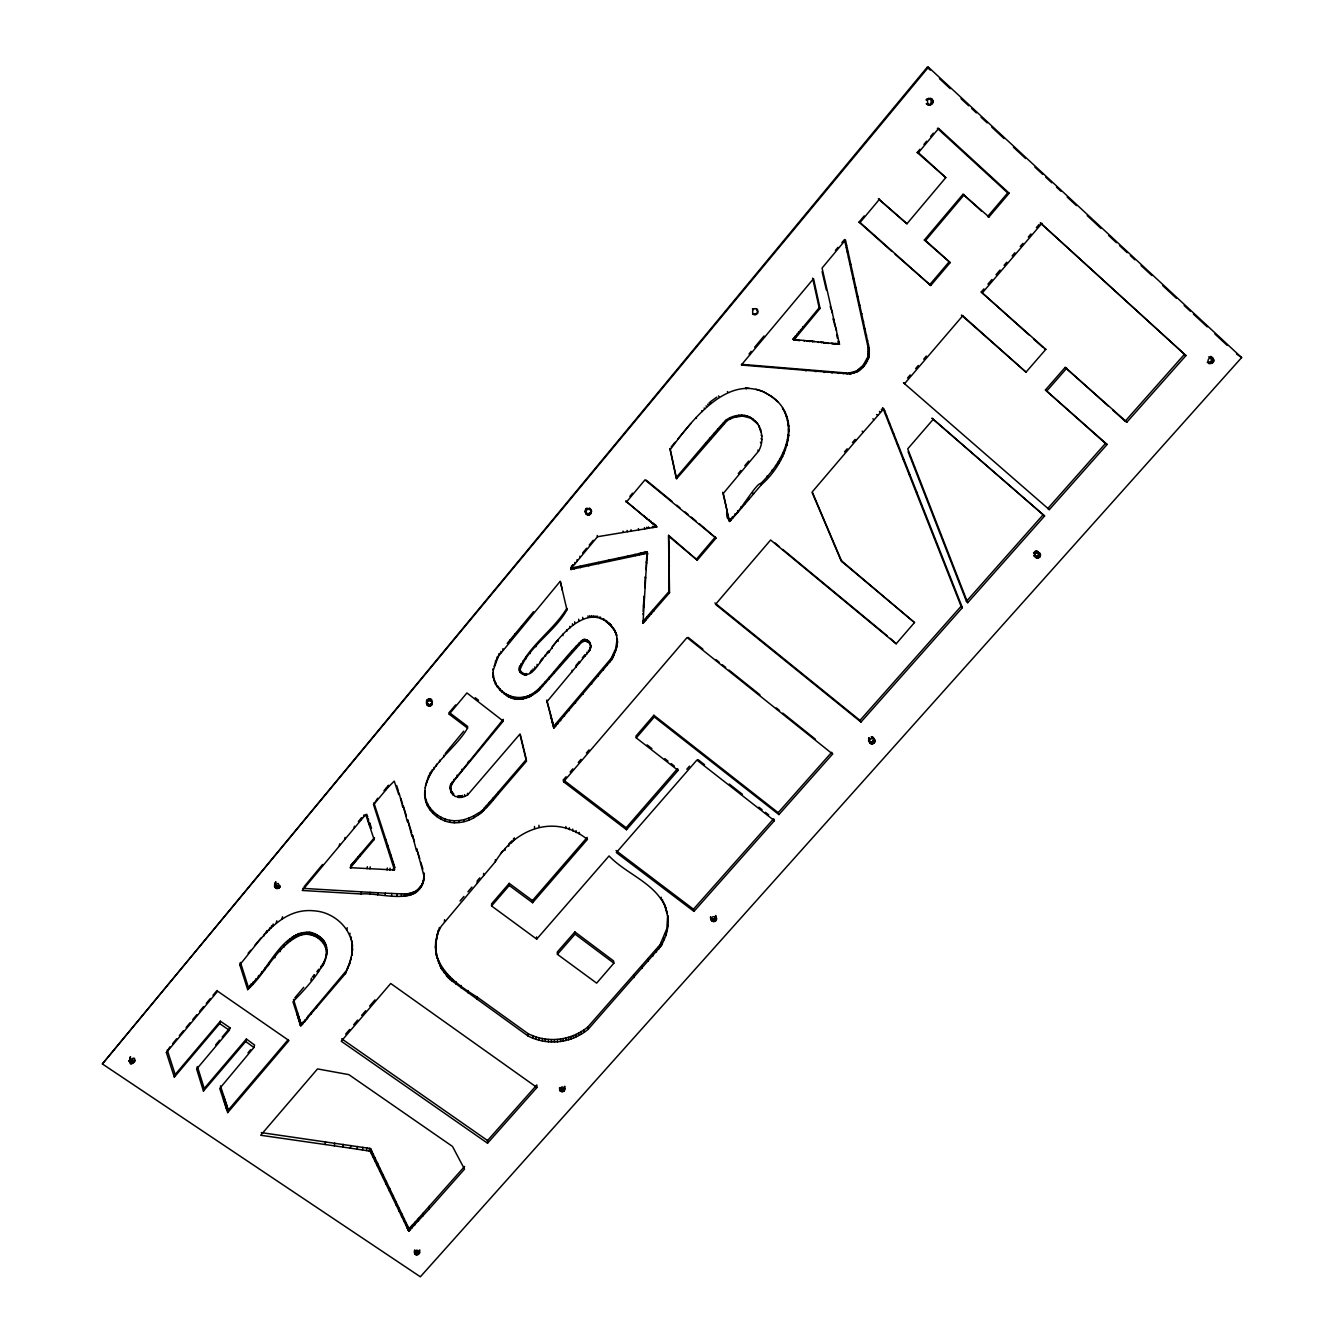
<?xml version="1.0" encoding="UTF-8"?>
<svg xmlns="http://www.w3.org/2000/svg" width="1344" height="1344" viewBox="0 0 1344 1344"><rect width="100%" height="100%" fill="white"/><g stroke="black" fill="none" stroke-linecap="round" stroke-linejoin="round"><path stroke-width="1.5" d="M424.855 797.328L424.889 790.776C422.251 809.306 441.336 825.166 459.11 822.511C476.683 820.932 488.023 806.585 498.271 793.985L498.271 792.103L526.327 759.478L520.279 734.345M498.355 656.628L499.414 653.436L493.248 670.236L493.265 668.674L493.248 677.51L495.55 684.214L500.119 690.396L508.586 696.931L515.256 699.166L521.556 699.233L529.704 696.78L538.625 690.614L581.33 642.516L585.01 640.853L589.294 642.902L590.789 645.943L589.73 650.345L546.958 701.686L553.913 727.944L611.638 659.77L616.174 649.706L617.518 642.23L616.358 634.2L614.04 629.026L616.678 635.678L616.358 634.2M497.549 687.372L494.122 679.325L492.979 672.37L492.962 673.949M497.532 658.123L497.532 656.578L494.105 666.372M666.926 911.232L667.363 913.382L664.037 902.983L668.086 917.616L668.052 926.302L666.086 935.206L661.483 945.504L588.134 1029.319C571.519 1043.246 547.327 1045.934 528.058 1036.006L449.887 979.406L440.95 968.05L436.38 955.416L435.758 942.329L438.043 932.551L441.235 926.268L495.365 861.689L495.365 859.656M352.162 940.884L351.708 955.483C356.496 932.753 336.202 912.223 314.362 910.862C279.334 906.982 258.938 942.295 239.786 964.723L247.699 989.638C266.398 972.686 277.2 944.614 301.207 934.937C314.093 931.224 329.179 943.034 326.189 956.81M495.55 684.214L495.55 682.601M495.533 662.34L495.533 660.778M493.282 799.764L493.282 797.866L498.271 792.103M494.122 680.938L494.122 679.325M493.248 677.51L493.265 675.914M664.474 905.1C653.419 882.302 625.666 873.566 609.067 855.943L536.693 939.12L491.568 905.974L491.585 903.84L509.208 883.361L532.476 900.581L532.577 902.714L509.242 885.461L509.208 883.361M487.536 1143.206L487.553 1140.535L536.844 1084.944L536.945 1087.481L487.536 1143.206L341.242 1041.23L390.718 983.489L536.945 1087.481M489.401 804.216L489.434 802.301L493.282 797.866M129.058 1060.769C142.514 1050.286 126.89 1076.023 130.536 1056.619M486.461 807.526L486.478 805.627L489.434 802.301M483.605 875.431L483.638 873.365M484.226 809.945L484.277 808.03L486.478 805.627M482.546 811.658L484.277 808.03M481.202 812.885L482.58 809.743M477.17 999.449L477.221 997.097C457.246 984.883 431.911 967.092 435.926 940.094M480.01 813.826L481.253 810.953M478.766 814.682L480.06 811.894M477.187 882.924L477.254 880.841L479.808 877.85M812.633 278.141L819.151 307.81L792.994 339.326L839.496 344.266L822.074 268.061L845.477 239.954L869.131 348.096L868.812 357.756L864.192 366.089L857.674 371.666L849.778 373.951L742.241 365.114L741.552 364.342L848.786 373.162L856.666 370.877L863.167 365.316L867.77 357.017L868.09 347.39L844.486 239.534L841.882 242.659M699.3 523.69L715.999 538.121L697.267 560.162L668.606 535.349L669.53 592.788L643.003 623.162L647.203 551.914L570.746 568.142L573.115 564.514L570.948 569.453L647.623 553.19M647.203 551.914L647.119 553.056M467.981 992.846L468.065 990.494M473.844 817.69L473.911 815.758L478.817 812.767M771.506 396.312C803.678 419.177 785.921 463.596 761.443 484.646C750.842 496.978 740.527 509.578 729.574 521.606C727.138 512.299 725.474 502.774 723.324 493.399L758.554 451.147C766.87 437.27 759.259 415.632 741.787 415.111C735.706 415.212 729.086 417.01 724.702 421.394C708.002 439.706 692.362 458.959 676.099 477.641L676.586 478.716L727.255 420.504L733.522 417.514L742.459 416.018L750.674 418.118L757.865 424.099L757.142 423.158M468.905 819.991L468.989 818.042L473.911 815.758M460.992 987.773L461.093 985.454M450.122 787.802L453.667 781.217L503.244 721.106L503.227 719.41L450.626 784.409L451.063 792.288L455.045 796.404L462.218 797.294L467.41 795.211L467.494 793.33M468.35 763.123L468.434 761.309M455.885 984.026L455.986 981.708M463.982 821.604L464.066 819.655L468.989 818.042M464.486 796.505L464.57 794.606M425.242 787.735C430.651 763.123 455.515 748.894 467.544 728.129L467.628 726.415L449.299 712.505L455.616 704.928M727.373 512.299L726.751 511.14C725.357 539.851 754.538 482.664 760.704 483.554C779.89 464.806 798.202 434.431 782.443 408.055L783.233 408.929M452.29 981.322L452.407 979.003M462.218 797.294L462.319 795.396M460.068 797.614L460.169 795.732M459.11 822.511L459.211 820.562L464.066 819.655M461.798 771.036L461.899 769.222M461.126 797.513L461.227 795.631M459.01 797.614L459.127 795.715M449.887 979.406L450.022 977.105M426.401 703.298C426.3 698.712 434.078 700.493 431.878 704.558C427.056 710.976 425.275 697.116 427.375 701.148M447.283 976.92L447.418 974.618M457.985 797.479L458.102 795.598M448.342 978.029L448.476 975.727M643.104 611.503L644.011 596.215L644.414 597.593M446.393 975.828L446.527 973.526M477.221 997.097L527.974 1033.586C547.21 1043.498 571.334 1040.794 587.916 1026.9L660.055 944.765L666.876 928.536L667.649 915.466L668.086 917.616M456.994 776.95L457.094 775.118M454.322 822.73L454.44 820.781L459.211 820.562M261.29 1132.606L370.49 1148.532L370.154 1151.22L408.761 1231.104L429.089 1209.096L429.257 1206.29L464.604 1166.441M444.293 973.09L444.427 970.788M442.478 970.519L442.63 968.218M453.449 795.379L453.583 793.498M440.95 968.05L441.101 965.765M444.427 921.883L444.562 919.699M453.667 781.217L453.785 779.369M452.81 794.842L452.945 792.96M451.063 792.288L451.198 790.406M451.584 784.207L451.718 782.342M439.656 965.647L439.807 963.379M451.399 793.01L451.517 791.129L452.39 792.389M423.041 1215.9L423.226 1213.078L429.257 1206.29M449.669 822.259L449.803 820.31C437.657 817.958 426.602 808.03 425.057 795.43M451.786 793.666L451.92 791.784M417.934 1254.624C421.411 1245.199 417.11 1260.538 414.305 1252.171C414.91 1248.408 421.613 1250.642 419.042 1253.885M450.24 789.113L450.257 785.921M450.492 786.274L450.626 784.409M418.354 1254.439L418.925 1251.298M438.564 963.245L438.732 960.977M450.576 790.608L450.358 787.248M450.794 791.482L450.694 788.726M419.479 1253.179L419.782 1249.886M415.682 1254.54L415.901 1251.634L414.674 1250.474M416.119 1254.691L415.901 1251.634M418.32 1221.175L418.522 1218.353L423.226 1213.078M436.968 958.188L437.119 955.92M416.573 1254.775L416.321 1251.802M417.497 1254.742L416.774 1251.886M437.69 960.775L437.842 958.507M519.557 671.244C526.966 647.674 555.307 631.529 566.966 609.806L566.782 608.395C554.064 629.815 528.494 645.994 519.288 669.144C519.372 670.807 519.91 672.302 521.388 673.31C533.77 679.812 540.271 657.77 548.755 652.428C562.128 631.193 593.494 598.55 614.359 630.487M647.086 558.667L646.682 557.39L646.212 569.587M435.91 952.409L436.078 950.158M437.237 935.542L439.404 927.444M414.674 1253.734L414.54 1250.088M414.96 1254.053L415.162 1251.146M436.38 955.416L436.548 953.165M438.043 932.551L438.211 930.35M415.296 1254.322L415.514 1251.432M414.758 1225.123L414.96 1222.284L418.522 1218.353M435.406 947.486L437.405 933.324M435.674 950.544L435.674 946.68M436.43 939.154L436.582 936.936M445.166 821.066L445.301 819.134M412.188 1227.895L412.406 1225.056L414.96 1222.284M410.441 1229.71L410.659 1226.854L412.406 1225.056M408.106 1230.298L408.341 1227.442L370.49 1148.532M440.849 819.185L441 817.253M467.544 728.129L449.165 714.185L449.299 712.505M408.761 1231.104L408.341 1227.442M409.349 1230.718L410.659 1226.854M591.326 511.493C590.587 507.108 583.514 509.729 585.866 513.526C590.856 519.658 591.982 507.041 591.377 511.997M407.165 1228.366L407.4 1225.51M585.262 511.409C585.833 515.122 591.898 513.979 591.058 510.334M443.755 756.924L443.906 755.143M405.72 1225.358L405.955 1222.519M564.749 1086.658L563.002 1088.993L559.726 1088.035L560.498 1091.21L563.976 1091.093L564.732 1088.371L562.178 1086.842L559.843 1088.153L560.162 1090.925M403.838 1221.41L404.074 1218.588M401.554 1216.622L401.789 1213.8M436.75 816.598L436.918 814.666M546.958 701.686L546.823 700.039L553.762 726.23L611.335 658.224L615.854 648.194L617.148 638.467L617.484 639.962M398.916 1211.095L399.168 1208.29M439.572 762.014L439.723 760.2M432.919 813.338L433.104 811.406M436.33 765.979L436.498 764.165M395.993 1204.963L396.245 1202.158M422.436 884.772L423.998 878.069C419.311 907.721 380.369 892.063 361.133 893.978L302.249 890.467L365.702 814.464L374.136 839.58L350.297 867.686L394.464 869.954L373.548 804.67L377.664 798.252M429.811 809.76L429.996 807.845M392.834 1198.294L393.103 1195.522M423.058 883.277L423.259 881.177M423.914 876.792L423.931 872.911L423.511 881.748M433.894 769.037L434.078 767.222M420.672 887.712L422.638 882.689M432.113 771.372L432.298 769.541M421.646 886.25L421.848 884.15M427.426 805.896L427.627 803.981M430.853 773.17L431.038 771.338M389.491 1191.238L389.76 1188.466M419.53 889.174L420.874 885.612M352.094 953.215L349.474 964.102L345.374 973.678L300.804 1025.842L292.958 1001.801C305.592 988.21 350.465 945.386 310.783 932.417C280.829 930.653 268.867 971.04 248.354 987.286L240.475 962.438L239.786 964.723M429.24 775.908L430.13 772.783L429.946 774.614M418.303 890.518L419.731 887.057M753.564 314.412C749.448 312.581 758.268 315.89 757.378 311.086C754.824 306.365 759.242 310.397 757.68 313.253C751.598 319.704 750.422 304.55 757.445 309.742M386.131 1184.182L386.417 1181.426M425.779 801.746L425.981 799.848M417.043 891.71L418.505 888.418M428.635 777.235L428.82 775.404L425.443 785.87M426.569 782.594L426.754 780.746M415.716 892.735L417.245 889.594M710.522 917.364C710.237 920.556 714.47 923.479 716.369 919.8C717.965 914.592 707.818 916.339 712.001 920.993M711.11 918.54L714.588 919.01L715.814 915.902M382.939 1177.478L383.242 1174.74M414.338 893.609L415.934 890.618M412.877 894.348L413.112 892.231L414.574 891.492M431.256 705.314L432.247 702.458M379.982 1171.296L380.285 1168.558M431.592 704.962L431.777 703.298M431.777 701.803L431.29 699.418L431.105 701.081M431.878 704.558L432.062 702.895M411.314 894.936L411.55 892.819L413.112 892.231M432.079 704.122L432.398 701.518M423.73 874.978L416.657 848.686L419.731 858.665M430.685 700.812L430.87 699.149M430.399 705.818L431.441 703.651M409.634 895.423L409.87 893.29L411.55 892.819M430.853 705.6L431.038 703.937M431.474 701.417L431.659 699.754M407.82 895.776L408.055 893.659L409.87 893.29M429.727 700.493L429.912 698.846M377.311 1165.718L377.614 1162.997M429.408 706.003L430.584 704.138M430.214 700.61L430.399 698.964M429.912 705.953L430.097 704.273M428.719 700.526L428.904 698.863M428.4 705.852L426.754 700.678M429.223 700.459L429.408 698.813M428.904 705.97L428.602 704.189M424.687 792.658L425.258 787.5M427.14 705.062L427.342 703.399M416.438 850.702L412.272 834.59L414.456 841.646M427.778 700.862L427.963 699.216M374.959 1160.863L375.278 1158.158M427.51 705.398L427.711 703.718M428.232 700.661L428.417 698.998M405.854 896.028L406.106 893.894L408.055 893.659M427.946 705.667L428.131 703.987M373.027 1156.865L373.346 1154.177M426.619 704.239L426.938 700.241M404.326 896.045L404.578 893.928L406.106 893.894M426.838 704.676L427.039 702.996M427.022 701.501L427.224 699.838M371.532 1153.858L371.868 1151.153M370.558 1151.926L370.894 1149.238M401.335 895.978L401.604 893.844L404.578 893.928M370.154 1151.22L369.197 1151.018L369.516 1148.33M927.024 104.429L929.594 104.664L931.241 103.253L931.09 99.557L928.25 98.448L931.09 98.599L932.635 100.027L932.753 102.766L930.334 104.849L926.604 104.11L928.754 104.698M412.037 836.573L407.585 819.672L411.684 832.726M369.197 1151.018L366.576 1150.598L366.912 1147.91M397.034 895.81L397.303 893.693L401.604 893.844M868.93 741.182C871.248 744.038 875.935 739.721 872.978 737.318M874.86 741.535C875.683 737.722 869.282 737.486 869.316 741.199C869.047 745.735 877.498 743.417 873.852 739.805M366.576 1150.598L362.477 1149.977L362.813 1147.289M391.574 895.574L391.843 893.458L397.303 893.693M393.792 866.813L394.061 864.746L373.884 802.771M394.044 870.156L394.061 864.746M407.333 821.621L403.015 805.291L406.442 816.077M362.477 1149.977L357.05 1149.154L357.403 1146.466M394.464 869.954L394.598 866.443M392.969 864.259L393.254 862.21M393.187 870.257L393.473 868.207M357.05 1149.154L350.431 1148.179L350.818 1145.491M389.81 870.223L390.096 868.157M391.91 860.983L392.196 858.934M793.834 340.015L820.058 308.431L813.54 278.678L741.367 364.963L742.241 365.114M402.763 807.206L399.034 792.826M385.09 895.255L385.392 893.138L391.843 893.458M390.634 857.018L390.919 854.986M387.055 870.072L387.341 868.006M389.172 852.499L389.458 850.483M387.542 847.493L387.828 845.494M1034.225 556.114L1038.24 555.71L1038.122 551.729M1040.407 555.626C1041.398 551.628 1034.762 551.359 1034.796 555.223C1034.158 560.095 1043.482 557.273 1038.929 554.366M429.089 1209.096L464.52 1169.146L452.508 1146.449L348.835 1074.629L317.52 1068.917L260.686 1135.26L342.804 1147.054L343.207 1144.366M377.765 894.886L378.084 892.769L385.392 893.138M385.778 842.117L386.081 840.118M334.303 1145.81L334.723 1143.139M373.548 804.67L388.248 787.13L388.55 785.266L383.964 790.709M369.718 894.449L370.07 892.332L378.084 892.769M386.182 789.566L386.484 787.702M369.902 868.913L370.238 866.846M325.097 1144.483L325.55 1141.812M374.136 839.58L374.472 837.598L350.868 865.385L351.204 867.77M1211.666 360.326C1206.929 352.195 1216.303 358.814 1212.91 362.477C1205.232 366.022 1209.449 360.377 1213.666 361.082M367.046 868.711L367.399 866.662M349.474 964.102L351.204 957.482L350.818 959.75M352.178 951.266L352.565 949.015M347.71 968.486L349.877 961.817M352.195 947.15L352.582 944.899M361.133 893.978L361.502 891.845L370.07 892.332M350.918 939.204L351.305 936.986M345.374 973.678L348.096 966.202M368.693 822.646L368.39 818.731L368.038 820.697M349.608 935.407L350.011 933.19M369.382 824.779L369.734 822.814L371.515 828.358M360.007 856.128L360.377 854.095M346.819 929.914L347.206 927.713M366.442 816.161L366.794 814.229M366.895 817.404L367.248 815.472L367.786 816.984M357.991 858.497L358.361 856.464M363.569 816.883L363.938 814.934M356.126 860.681L356.513 858.631M354.48 862.646L354.866 860.597M351.876 865.721L352.279 863.671M361.15 819.722L361.519 817.774L358.344 821.554M353.052 864.343L353.438 862.277M350.414 867.703L350.868 865.385M350.734 867.737L351.406 864.713M354.077 828.139L354.463 826.174M324.862 961.682L325.315 959.398M326.39 951.972L326.844 949.721M326.424 954.374L326.878 952.106M316.378 1008.168L316.848 1005.782L345.761 971.376M322.442 966.202L324.223 961.783L323.77 964.068M323.215 965.026L323.669 962.741M326.071 949.637L326.542 947.386M311.22 1014.283L311.707 1011.881L316.848 1005.782M321.418 967.63L322.896 963.9M325.483 947.386L325.937 945.134M318.41 971.477L318.881 969.175L316.831 971.712M324.61 945.252L325.063 943.001M322.442 941.959L322.913 939.725M307.356 1018.836L307.843 1016.434L311.707 1011.881M323.45 943.253L323.904 941.018M344.652 839.412L345.072 837.413M304.55 1022.078L307.843 1016.434M313.858 977.021L314.345 974.702L312.379 977.054M321.25 940.699L321.72 938.465M302.652 1024.178L305.054 1019.659M300.317 1025.472L300.838 1023.053L293.496 999.415M300.804 1025.842L300.838 1023.053M339.293 845.846L339.73 843.83M301.476 1025.371L303.173 1021.759M310.901 980.566L311.405 978.23M319.889 939.473L320.359 937.255M299.628 1023.322L300.149 1020.886M299.947 1024.346L300.468 1021.91M318.41 938.347L318.881 936.113M300.182 1025.069L300.703 1022.65M298.754 1020.533L299.275 1018.114M316.814 937.306L317.302 935.088M299.225 1022.028L299.746 1019.609M325.668 959.263L326.642 954.542M297.662 1017.005L298.183 1014.602M315.185 936.398L315.655 934.164M298.234 1018.836L298.754 1016.434M313.522 935.626L314.009 933.408M297.058 1015.056L297.578 1012.654M311.875 935.038L312.362 932.82M310.279 934.634L310.783 932.417M308.969 934.45L309.473 932.232M307.524 934.366L308.028 932.148M274.546 885.108L276.444 888.418L280.022 886.754L278.107 883.428L274.546 885.108L275.587 882.185M275.134 882.991C273.571 888.266 282.274 884.386 279.569 887.561M305.995 934.382L306.499 932.165M304.399 934.483L304.903 932.266M302.786 934.668L303.307 932.45M301.207 934.937L301.728 932.719M299.678 935.273L300.199 933.055M298.25 935.693L298.771 933.458M296.957 936.163L297.494 933.946M295.126 936.986L295.663 934.752M293.479 937.894L294.017 935.676M291.749 939.137L292.303 936.902M289.766 940.918L290.321 938.666M287.297 943.454L287.868 941.203M284.138 946.966L284.71 944.714M280.056 951.686L280.627 949.435M196.644 1069.085L229.303 1030.26L230.009 1027.807L220.366 1021.188L219.643 1023.607L174.334 1077.115L166.387 1052.57L217.661 991.217L288.96 1040.542L227.707 1112.614L219.727 1088.438L253.898 1047.497L254.537 1045.01L246.372 1039.013L204.221 1088.489L203.448 1091.059L196.644 1069.085L197.417 1066.565L204.221 1088.489M274.865 957.835L275.453 955.55M586.488 509.83L586.253 508.67L585.497 511.577M281.971 918.96L282.542 916.759M268.33 965.597L268.934 963.295M203.448 1091.059L245.717 1041.482L246.372 1039.013M264.667 969.948L265.289 967.646M227.707 1112.614L228.396 1109.993L288.154 1039.668M226.027 1107.658L226.733 1105.054L220.45 1085.868M226.397 1108.75L226.733 1105.054M276.209 922.975L276.797 920.791M226.682 1109.606L227.086 1106.146M225.12 1104.919L225.826 1102.315M225.607 1106.364L226.313 1103.76M261.223 974.03L261.845 971.729M271.018 927.864L271.622 925.646M224.045 1101.643L224.75 1099.039M258.031 977.794L258.653 975.475M224.599 1103.323L225.305 1100.719M272.563 926.234L273.168 924.017M255.158 981.17L255.797 978.835M269.119 929.964L269.724 927.763M223.474 1099.896L224.179 1097.309M278.846 888.166L279.434 886.049M252.672 984.06L253.31 981.725M266.767 932.669L267.389 930.451L265.457 932.702M279.233 887.897L279.821 885.78M277.435 888.552L278.023 886.435M277.922 888.502L278.51 886.385M278.41 888.367L278.981 886.25M275.99 888.25L276.578 886.133M247.699 989.638L248.741 986.933M276.444 888.418L277.049 886.301M263.861 936.062L264.482 933.828M276.931 888.535L277.536 886.418M275.201 887.678L275.486 885.192M275.57 887.998L276.158 885.881M274.495 886.452L275.923 881.849M274.646 886.906L275.251 884.789M174.334 1077.115L175.174 1074.562L220.366 1021.188M166.387 1052.57L169.932 1046.858M589.73 650.345L590.402 646.817L590.654 648.346M134.148 1062.214C138.096 1058.434 128.016 1062.55 130.284 1056.989M132.082 1063.171L133.022 1060.651M132.552 1063.121L133.98 1060.466M133.442 1062.802L134.786 1060.013M130.637 1062.886L131.594 1060.366M131.578 1063.154L132.065 1060.534M129.142 1061.206L130.099 1058.686M129.293 1061.626L130.267 1059.089M129.847 1062.348L130.502 1059.475M130.217 1062.65L131.174 1060.13M102.379 1063.944L927.175 67.284L928.452 67.2L1241.621 357.571L420.353 1276.8L102.379 1063.944L928.452 67.2M930.586 98.465L927.326 100.027L927.847 104.143M249.732 985.841L249.077 988.193M499.414 654.982L560.23 581.297L566.966 609.806M320.544 967.075L321.871 965.328M573.317 565.824L597.509 536.726L656.83 526.915L625.884 501.161L656.83 526.915M582.322 657.854L584.858 654.746L585.094 656.292M507.175 643.423L533.568 611.671M445.217 753.547L463.68 731.203M304.08 886.754L322.56 864.494M751.246 351.322L749.078 353.909L749.801 354.648M835.397 250.438L838.001 247.33M172.637 1043.633L176.669 1038.794M179.357 1035.586L183.406 1030.747M186.094 1027.522L190.126 1022.683M192.814 1019.474L196.862 1014.636M199.55 1011.41L203.582 1006.572M206.287 1003.363L210.319 998.525M213.007 995.299L217.056 990.461M629.882 496.373L632.554 493.181M891.912 251.446L859.018 222.13L864.209 215.93M906.948 223.776L878.455 198.878L906.948 223.776L945.79 177.61L917.196 152.494L919.901 149.268M923.933 144.446L926.621 141.221M930.67 136.382L933.358 133.174M754.639 347.239L763.963 336.084L764.719 336.773M449.165 714.185L466.922 692.95L503.244 721.106M626.237 502.303L644.969 479.875L715.999 538.121M859.018 222.13L860.059 222.499L879.547 199.181M917.196 152.494L918.422 152.678L938.666 128.436L1009.176 193.2L988.966 216.972L987.571 216.619L1007.714 192.914L1009.176 193.2M247.985 1052.873L250.606 1049.731M738.31 473.558L740.914 470.434M744.811 465.746L748.709 461.076M582.59 553.006L586.589 548.234M589.243 545.042L593.242 540.271M248.136 953.282L250.706 950.242M254.537 945.672L260.921 938.045M671.16 446.981L675.108 442.277M677.746 439.135L690.9 423.461M676.586 478.716L670.32 449.551C692.95 418.589 735.437 362.83 777.638 401.705L776.866 400.831M215.662 1044.859L219.576 1040.206M222.18 1037.114L230.009 1027.807M553.14 645.557L557.945 639.862L558.113 641.357M895.037 254.234L930.737 285.482L950.191 262.601L924.336 240.055L963.026 194.258L988.966 216.972M924.336 240.055L925.562 240.492L964.37 194.544M294.773 997.903L303.727 987.319M643.003 623.162L642.617 621.718L669.06 591.427L668.606 535.349M696.73 558.869L715.411 536.894M929.51 284.945L948.898 262.114M546.487 653.419L548.621 650.899L548.755 652.428M460.018 901.051L463.949 896.431M844.502 451.903L847.157 448.795M852.449 442.579L855.103 439.454L856.094 440.429L812.246 491.904L841.814 561.574L914.491 622.558L896.162 643.793L770.633 540.002L715.512 604.363L860.966 722.064L962.354 607.673L884.654 410.626L882.437 408.206L883.932 408.845M467.914 891.778L471.912 887.09M856.094 440.429L883.512 409.08M345.66 1034.107L349.658 1029.437M353.657 1024.75L357.655 1020.079M361.654 1015.409L365.669 1010.738M369.667 1006.068L374.993 999.852M626.506 829.718L626.17 827.77L677.594 768.6L678.082 770.414L626.506 829.718L563.556 781.738L563.371 779.89L566.076 776.731M570.142 771.994L572.846 768.835M578.256 762.518L580.978 759.343M586.387 753.026L589.092 749.868M907.519 378.067L910.224 374.926M915.6 368.626L918.305 365.484M923.698 359.184L926.386 356.042M1028.916 334.841L981.221 292.018L983.909 288.876M987.941 284.172L991.973 279.468M996.005 274.747L1000.054 270.043M1004.086 265.322L1006.774 262.181M1012.15 255.914L1014.838 252.773M1020.214 246.49L1022.918 243.348M1028.294 237.065L1030.982 233.923M1036.358 227.64L1039.046 224.498M563.556 781.738L687.053 637.56L832.608 754.034L778.915 814.582L654.31 716.957L653.89 715.277L635.914 736.176L636.283 737.906L678.082 770.414M981.221 292.018L1045.834 349.356L1026.01 372.154L962.724 315.773L904.63 383.611L903.487 382.788L1049.311 509.645L1107.137 444.427L1045.43 389.978L1065.17 367.382L1126.894 422.15L1185.946 355.572L1040.39 222.936L1185.946 355.572M982.598 292.589L1041.953 223.306M388.248 787.13L394.229 781.116L398.765 794.707M467.41 795.211L519.876 734.126L526.411 761.258L498.271 793.985M500.489 853.692L502.74 851.088M495.365 861.689C515.357 828.559 554.971 813.271 587.378 839.412L532.577 902.714M491.568 905.974L509.242 885.461M636.283 737.906L654.31 716.957M497.549 685.742C506.436 700.224 527.436 701.299 538.524 688.985C553.862 673.21 566.63 654.948 582.641 639.845C586.219 638.131 590.957 641.659 590.587 645.607M933.307 419.227L907.721 448.846L967.697 602.717L1044.607 515.978L932.098 418.303L1044.607 515.978M613.872 963.178L596.652 983.136L557.407 954.324L557.256 952.09L574.879 931.93L613.57 960.926L613.872 963.178L575.064 934.13L574.879 931.93M541.447 659.282L539.683 663.012M532.476 900.581L587.143 837.43L587.378 839.412M510.619 841.982L508.704 844.183L508.738 846.182M686.818 769.255L689.539 766.114M1046.959 390.818L1066.766 368.155M557.407 954.324L575.064 934.13M778.915 814.582L778.176 812.683L831.718 752.27L832.608 754.034M860.966 722.064L859.992 720.384L961.094 606.278L882.857 407.971M1107.137 444.427L1105.457 443.47L1047.799 508.502L1049.311 509.645M1112.849 410.189L1125.163 421.243L1184.014 354.833M693.958 911.366L693.454 909.216L773.657 818.765L774.379 820.68L693.958 911.366L616.342 852.583L696.881 760.082L774.379 820.68M967.697 602.717L966.437 601.339L1043.112 514.819M753.631 309.086L752.472 308.784L752.825 309.775M926.789 99.154L928.99 98.599M301.98 1022.952L301.006 1023.389M716.856 397.118L710.052 401.957L710.657 402.83M409.567 1227.862L408.727 1228.198M394.313 868.09L394.834 867.199M1212.91 358.277C1209.718 355.421 1205.618 361.771 1209.634 363.401M418.135 1251.718L417.228 1251.902M835.8 344.131L834.859 343.409L839.496 344.266M929.83 98.582L931.56 98.851M930.72 99.154L931.997 99.17M926.402 99.557L928.049 99.17M931.09 99.557L932.35 99.574M926.083 100.01L927.326 100.027M931.375 100.01L932.837 100.548M931.694 101.069L932.954 101.086M931.711 101.623L932.988 101.657M931.644 102.194L932.921 102.211M931.493 102.732L932.753 102.766M931.241 103.253L932.518 103.27M930.922 103.706L932.182 103.74M926.234 103.706L927.494 103.74M930.518 104.11L931.795 104.143M929.594 104.664L931.342 104.462M927.998 104.815L930.334 104.849M302.77 888.35L361.502 891.845M938.666 128.436L937.39 128.335L1007.714 192.914M749.028 388.315L745.517 388.013L746.222 388.853M814.766 341.494L806.232 340.687L807.106 341.393M828.845 343.459L820.495 342.031L821.402 342.737M792.994 339.326L799.814 340.687M449.803 820.31L454.44 820.781M342.804 1147.054L350.431 1148.179M597.845 616.392L596.753 616.123L597.022 617.568M755.95 389.239L762.569 391.154M1241.621 357.571L1236.463 353.976M1208.609 356.916L1210.591 357.655M1211.246 357.907L1213.481 359.066M1211.666 358.798L1213.666 359.537M1211.75 359.302L1213.75 360.562M1211.498 360.83L1213.498 361.586M1211.246 361.301L1213.246 362.057M1210.927 361.738L1212.91 362.477M1210.541 362.107L1212.523 362.846M1210.104 362.393L1212.086 363.149M1209.634 362.628L1211.616 363.367M1207.214 362.426L1211.112 363.518M845.611 244.81L846.602 245.246M846.266 247.75L847.258 248.203M847.224 252L848.215 252.454M1044.288 348.65L1045.834 349.356M848.417 257.393L849.425 257.863M962.724 315.773L961.414 315.151L1026.01 372.154M849.862 263.777L850.87 264.264M851.474 270.984L852.499 271.505M853.255 278.88L854.28 279.418M1125.163 421.243L1126.894 422.15M764.098 391.961L770.935 396.043M855.154 287.28L856.178 287.851M857.136 296.066L858.161 296.638M859.102 304.819L860.126 305.424M860.95 313.219L861.991 313.841M862.663 321.082L863.705 321.737M864.226 328.272L865.25 328.944M604.33 619.416L603.305 618.744L603.59 620.189M832.524 313.068L830.155 306.314M865.57 334.656L866.611 335.345M819.151 307.81L820.058 308.431M866.678 340.066L867.72 340.754M834.002 319.469L833.045 318.83L836.556 330.658M867.535 344.35L868.577 345.055M219.643 1023.607L229.303 1030.26M868.09 347.39L869.131 348.096M834.389 324.71L835.346 325.366M868.325 349.003L869.366 349.726M868.409 351.221L869.45 351.96M341.662 1038.778L487.553 1140.535M868.358 353.287L869.4 354.026M868.14 355.202L869.182 355.942M837.581 335.244L836.623 334.555L837.446 338.302M867.77 357.017L868.812 357.756M867.216 358.73L868.258 359.486M866.494 360.394L867.535 361.15M839.026 341.83L838.068 341.124L838.522 343.56M865.586 362.04L866.628 362.796M612.511 627.749L611.134 625.027L605.472 620.206L605.758 621.65M245.717 1041.482L253.898 1047.497M838.421 342.905L839.395 343.61M838.37 343.594L839.328 344.299M838.001 343.594L838.958 344.316M837.446 343.577L838.404 344.299M864.478 363.67L865.519 364.426M836.724 343.543L837.682 344.266M835.85 343.493L836.808 344.198M833.75 343.325L834.691 344.03M863.167 365.316L864.192 366.089M832.558 343.207L833.498 343.93M831.298 343.09L832.238 343.795M861.89 366.761L862.915 367.534M616.022 850.567L693.454 909.216M860.63 368.021L861.638 368.794M825.686 342.535L826.61 343.241M563.371 779.89L626.17 827.77M859.337 369.113L860.362 369.886M802.956 326.743L803.813 327.398M823.183 342.3L824.107 343.006M858.026 370.07L859.051 370.843M856.666 370.877L857.674 371.666M475.238 697.704L478.531 700.258M817.656 341.762L818.563 342.468M647.136 744.895L651.941 748.642M664.776 758.621L667.985 761.124M671.194 763.61L674.386 766.114M855.204 371.582L856.212 372.355M697.99 759.595L704.575 764.736M729.238 784.022L742.409 794.321M758.856 807.19L762.132 809.76M765.425 812.33L768.718 814.901M800.503 329.616L801.377 330.305M653.89 715.277L778.176 812.683M853.658 372.17L854.65 372.943M851.978 372.658L852.97 373.447M811.843 341.225L812.734 341.93M850.147 373.078L851.138 373.867M798.403 332.136L799.26 332.825M808.987 340.956L809.861 341.662M848.786 373.162L849.778 373.951M688.178 637.392L702.862 649.135M715.915 659.585L719.174 662.189M722.434 664.81L725.693 667.414M728.952 670.018L759.948 694.831M776.261 707.885L779.52 710.506M782.779 713.11L815.405 739.217M846.216 373.111L847.207 373.901M796.639 334.286L797.496 334.975M714.907 602.969L859.992 720.384M803.611 340.452L804.468 341.141M842.436 372.943L843.41 373.733M795.228 336.05L796.068 336.739M646.178 480.127L671.933 501.245M676.771 505.21L679.98 507.847M684.818 511.795L688.044 514.45M691.253 517.087L696.091 521.052M883.579 409.735L884.654 410.626M837.43 372.641L838.387 373.43M794.153 337.445L794.993 338.134M797.042 339.797L797.882 340.486M881.311 409.298L882.386 410.189M774.698 542.758L779.52 546.739M782.729 549.394L887.057 635.678M890.266 638.333L896.162 643.793M795.43 339.629L796.27 340.318M885.511 414.607L886.603 415.514M794.186 339.478L795.026 340.183M793.027 339.074L794.203 340.082M879.396 411.365L880.454 412.272M669.077 536.575L697.267 560.162M831.197 372.204L832.138 372.994M812.196 492.727L840.874 560.28L914.491 622.558M888.552 422.268L889.644 423.192M876.607 414.506L877.666 415.397M1037.299 551.258L1040.189 553.728M1036.829 551.141L1038.29 552.384M1038.895 552.922L1040.374 554.182M1036.342 551.107L1037.803 552.35M1038.996 553.392L1040.458 554.652M1035.838 551.158L1037.299 552.401M1039.013 553.879L1040.474 555.139M1035.35 551.292L1036.812 552.535M1034.897 551.51L1036.358 552.754M1038.778 554.854L1040.256 556.114M1038.542 555.29L1040.021 556.567M823.738 371.65L824.645 372.439M1038.24 555.71L1039.702 556.97M1033.788 552.552L1035.25 553.812M1037.87 556.063L1039.332 557.323M1033.553 553.006L1035.014 554.249M1037.45 556.349L1038.912 557.609M1036.98 556.567L1038.458 557.827M892.567 432.398L893.659 433.339M1036.493 556.702L1037.971 557.962M1036.006 556.752L1037.467 558.012M1035.518 556.718L1036.98 557.978M1033.637 555.374L1036.51 557.861M872.861 418.774L873.902 419.698M815.035 370.961L815.926 371.75M897.422 444.679L898.531 445.654M860.059 222.499L930.737 285.482M1045.43 389.978L1105.457 443.47M925.562 240.492L950.191 262.601M1033.519 338.974L1042.759 347.256M1065.17 367.382L1108.246 406.039M805.09 370.138L805.946 370.927M902.983 458.808L904.109 459.816M918.422 152.678L945.79 177.61M963.026 194.258L981.422 211.025M927.175 67.284L930.266 70.123M939.49 78.691L950.258 88.67M961.027 98.65L968.722 105.79M971.813 108.646L976.416 112.913M981.036 117.197L987.202 122.909M991.805 127.176L1004.119 138.6M1013.359 147.151L1025.657 158.558M1034.897 167.126L1042.591 174.25M1045.666 177.106L1051.814 182.818M1056.434 187.085L1061.054 191.369M1067.203 197.081L1076.443 205.632M1087.212 215.611L1101.055 228.463M1108.75 235.586L1116.444 242.726M1119.518 245.566L1127.213 252.706M1130.304 255.562L1134.907 259.829M1141.073 265.541L1151.842 275.52M1162.61 285.516L1176.454 298.351M1184.148 305.474L1190.314 311.186M1193.388 314.042L1207.231 326.878M1214.926 334.001L1227.24 345.425M909.166 474.449L910.308 475.507M862.193 431.172L863.201 432.113M915.802 491.316L916.961 492.408M590.705 509.376L590.05 508.62L590.302 509.779M562.33 590.167L560.465 581.683M519.758 671.546L519.708 669.967L520.934 671.378M656.158 525.487L655.687 527.134M961.094 606.278L962.354 607.673M784.577 412.003L785.383 412.91M786.24 416.203L787.046 417.11M787.433 420.588L788.239 421.512M788.155 425.158L788.962 426.082M788.39 429.845L789.214 430.786M788.155 434.65L788.978 435.607M787.45 439.505L788.256 440.479M786.274 444.41L787.08 445.402M784.61 449.316L785.4 450.307M783.266 452.659L784.073 453.667M755.026 420.79L755.748 421.714M759.545 426.754L758.822 425.813L760.838 431.844M781.922 455.633L782.729 456.641M752.489 418.723L753.194 419.63M760.049 428.719L760.788 429.66M749.969 417.211L750.674 418.118M780.343 458.556L781.133 459.564M747.331 416.119L748.037 417.026M761.158 435.137L761.897 436.111M727.44 391.574L728.095 392.414M744.61 415.414L745.298 416.321M761.023 438.598L761.762 439.572M778.294 461.731L779.083 462.773M741.787 415.111L742.459 416.018M760.418 442.193L761.158 443.167M738.881 415.195L739.553 416.102M775.538 465.511L776.311 466.553M735.89 415.699L736.562 416.606M840.874 560.28L841.814 561.574M718.553 395.909L719.174 396.766M757.814 450.139L758.554 451.147M771.842 470.198L772.598 471.257M732.85 416.59L733.522 417.514M729.758 417.883L730.414 418.807M766.97 476.112L767.726 477.187M726.617 419.58L727.255 420.504M725.928 420.168L726.566 421.092M724.702 421.394L725.34 422.335M708.994 402.914L709.598 403.788M722.921 423.31L723.559 424.234M707.683 404.208L708.271 405.082M760.704 483.554L761.443 484.646M720.586 425.897L721.207 426.838M706.087 405.888L706.675 406.778M704.155 408.022L704.726 408.912M717.696 429.173L718.301 430.114M701.837 410.642L702.408 411.55M752.825 492.862L753.53 493.97M714.218 433.138L714.84 434.095M748.574 497.834L749.28 498.977M710.186 437.808L710.774 438.766M695.906 417.53L696.461 418.438M744.576 502.538L745.248 503.664M705.55 443.167L706.138 444.158M740.88 506.839L741.552 507.998M873.314 737.638L874.776 740.158M872.592 737.05L874.91 741.065M872.155 736.865L873.163 738.578M871.702 736.747L872.693 738.478M873.718 740.258L874.709 741.989M871.214 736.73L872.206 738.444M873.482 740.695L874.49 742.426M873.197 741.082L874.205 742.812M872.844 741.418L873.835 743.148M872.441 741.703L873.432 743.434M871.987 741.905L872.978 743.635M869.047 737.722L870.038 739.452M871.517 742.039L872.508 743.77M868.745 738.125L869.736 739.838M871.03 742.09L872.021 743.82M868.526 738.545L869.518 740.275M870.542 742.056L871.534 743.786M870.089 741.938L871.08 743.686M737.554 510.703L738.209 511.862M869.652 741.754L870.643 743.484M868.476 740.376L870.24 743.232M723.324 493.399L722.686 492.274L726.869 509.93M734.664 514.03L735.319 515.189M732.295 516.734L732.95 517.91M730.514 518.767L731.153 519.943M727.238 513.324L727.86 514.5M727.675 515.29L728.314 516.466M728.062 517.003L728.7 518.179M728.398 518.414L729.036 519.59M729.372 520.01L730.01 521.203M728.666 519.473L729.305 520.649M728.851 520.162L729.49 521.338M670.32 449.551L669.833 448.543L676.099 477.641M908.107 451.735L966.437 601.339M668.791 541.598L669.262 542.842M668.825 543.53L669.295 544.774M668.858 546.034L669.329 547.277M668.892 549.024L669.362 550.284M668.909 552.418L669.379 553.678M668.942 556.13L669.413 557.424M668.959 560.112L669.43 561.389M655.469 524.882L656.292 527.033M668.976 564.228L669.446 565.538M654.36 523.958L654.797 525.168M654.478 526.075L654.914 527.268M652.865 522.749L653.302 523.942M653.957 527.419L652.428 526.394L652.848 527.604M651.05 521.254L651.47 522.446M648.917 519.54L649.337 520.733M646.548 517.642L646.968 518.818M648.514 526.966L648.934 528.175M643.978 515.575L644.381 516.751M669.06 591.427L669.53 592.788M646.766 527.234L647.186 528.427M227.371 1106.986L228.396 1109.993M644.448 527.587L644.851 528.797M396.648 785.518L398.429 790.994M647.069 551.83L647.59 553.795M646.682 551.813L647.539 554.333M167.244 1050.084L175.174 1074.562M647.069 553.728L647.472 555.005M646.078 551.88L646.498 553.14M646.985 554.518L647.388 555.794M638.4 528.562L638.786 529.771M645.288 551.981L645.691 553.258M400.747 798.168L402.461 803.51M646.565 558.449L646.968 559.742M644.297 552.166L644.7 553.426M643.171 552.384L643.558 553.661M646.262 561.893L646.682 563.186M641.894 552.67L642.298 553.946M640.534 552.989L640.92 554.266M639.072 553.358L639.475 554.635M631.025 529.754L631.394 530.981M645.658 578.038L645.254 576.694L645.036 587.664M420.857 862.344L422.906 869.148M653.352 609.907L653.772 611.318M635.006 554.333L635.393 555.61M627.06 530.426L627.43 531.636M651.067 612.562L651.47 613.99M648.984 614.947L649.404 616.375M623.028 531.098L623.381 532.325M647.153 617.014L647.573 618.458M643.457 605.556L643.843 606.967M628.051 555.912L628.421 557.189M645.607 618.744L646.01 620.189M642.986 613.486L643.39 614.914M644.347 620.122L644.734 621.566M643.406 621.079L643.81 622.541M642.818 621.634L643.222 623.078M715.63 915.499L716.537 918.91M715.932 917.213L716.369 919.8M715.596 918.053L716.167 920.203M715.31 918.422L715.882 920.573M714.974 918.742L715.546 920.909M714.588 919.01L715.142 921.161M714.151 919.212L714.706 921.362M713.681 919.346L714.252 921.497M713.21 919.397L713.765 921.547M619.08 557.911L619.416 559.205M712.723 919.363L713.294 921.53M712.27 919.262L712.824 921.43M711.833 919.094L712.387 921.245M710.489 916.91L711.396 920.338M608.933 560.146L609.235 561.439M822.091 271.639L826.358 290.002M597.24 535.483L597.509 536.726M590.402 508.973L590.671 510.132M591.074 511.342L591.326 512.501M590.94 511.829L591.209 513.005M590.738 512.282L590.99 513.458M589.613 508.334L589.865 509.494M590.436 512.702L590.705 513.878M589.142 508.133L589.411 509.292M590.083 513.072L590.335 514.248M615.602 632.15L615.922 633.629M589.663 513.374L589.915 514.534M614.846 630.521L615.166 631.999M617.198 640.735L617.518 642.23M589.193 513.593L589.445 514.769M616.997 643.087L617.316 644.599M613.166 627.614L613.486 629.076M588.706 513.727L588.958 514.903M616.543 645.574L616.862 647.086M587.126 508.15L587.378 509.309M588.202 513.778L588.437 514.954M598.5 562.414L598.769 563.724M586.673 508.368L586.908 509.527M587.681 513.744L587.933 514.92M611.134 625.027L611.436 626.489M615.854 648.194L616.174 649.706M587.177 513.61L587.429 514.786M585.883 509.04L586.135 510.199M586.723 513.408L586.958 514.584M609.941 623.818L610.243 625.262M585.598 509.46L585.85 510.619M586.286 513.122L586.538 514.298M614.93 650.966L615.233 652.495M585.379 509.914L585.631 511.073M585.934 512.77L586.169 513.946M585.631 512.366L585.866 513.526M608.614 622.608L608.916 624.07M585.211 510.905L585.648 513.072M607.118 621.415L607.421 622.86M613.738 653.906L614.057 655.435M665.734 907.066L666.17 909.199M667.867 919.766L668.321 921.934M613.15 655.217L613.469 656.746M662.508 899.825L662.945 901.942M667.615 924.134L668.052 926.302M612.427 656.544L612.746 658.09M661.114 897.221L661.534 899.321M666.876 928.536L667.313 930.72M611.335 658.224L611.638 659.77M665.65 933.005L666.086 935.206M609.588 660.542L609.89 662.088M663.936 937.524L664.373 939.725M600.617 617.299L600.902 618.744M599.76 616.963L600.029 618.391M661.752 942.094L662.172 944.294M661.063 943.286L661.483 945.504M588.622 564.547L588.874 565.858M606.967 663.835L607.27 665.398M660.055 944.765L660.475 946.982M658.476 946.798L658.896 949.015M595.006 615.821L595.274 617.249M656.107 949.67L656.51 951.905M603.221 668.388L603.506 669.967M593.258 615.636L593.51 617.064M652.68 953.669L653.066 955.92M591.494 615.586L591.746 617.03M579.919 556.198L580.154 557.474M589.73 615.67L589.982 617.114M580.154 566.345L580.39 567.655M647.959 959.095L648.346 961.346M587.95 615.888L588.202 617.333M598.097 674.537L598.366 676.116M577.063 559.642L577.282 560.935M590.251 643.339L590.839 647.119M589.764 642.314L589.999 643.81M589.058 641.407L589.294 642.902M589.966 648.06L590.218 649.572M641.693 966.202L642.062 968.47M588.151 640.634L588.403 642.13M574.795 562.397L575.014 563.69M587.076 640.013L587.311 641.525M588.454 650.21L588.706 651.739M582.674 617.35L582.91 618.794M585.816 639.593L586.068 641.088M573.989 567.622L574.207 568.932M586.908 652.193L587.143 653.722M584.774 639.358L585.01 640.853M591.343 682.55L591.595 684.163M583.783 639.358L584.018 640.87M571.906 566.076L572.107 567.386M582.641 639.845L582.876 641.34M633.679 975.274L634.032 977.558M571.15 567.151L571.351 568.462M570.982 568.193L571.183 569.52M578.676 619.214L578.894 620.659M570.78 567.806L570.948 569.453M581.112 641.021L581.33 642.516M578.978 643.104L579.197 644.599M574.627 621.835L574.829 623.297M579.55 663.029L579.331 661.483L575.904 665.582L576.122 667.162M582.758 692.765L582.977 694.394M576.005 646.296L576.223 647.808M572.426 623.734L572.628 625.195M569.856 626.304L570.058 627.766M571.99 650.849L572.191 652.361M572.074 670.169L572.275 671.748M566.714 629.714L566.899 631.193M575.249 701.669L575.467 703.315M566.698 656.93L566.882 658.476M562.817 634.166L562.985 635.662M569.134 708.893L569.335 710.573M579.247 832.373L579.466 834.338M559.927 664.776L560.095 666.338M564.262 714.622L564.446 716.318M576.038 830.642L576.24 832.608M572.712 829.097L572.914 831.062M560.498 719.023L560.666 720.72M551.93 646.985L552.082 648.514M569.302 827.736L569.486 829.685M553.896 671.765L554.047 673.344M587.916 1026.9L588.134 1029.319M557.693 722.215L557.861 723.929M565.858 826.56L566.026 828.509M583.85 1029.638L584.069 1032.058M555.727 724.382L555.878 726.096M554.467 725.676L554.618 727.39M581.112 1031.419L581.314 1033.838M553.762 726.23L553.913 727.944M549.091 677.309L549.242 678.905M553.174 725.122L553.644 727.944M552.888 724.046L553.039 725.76M552.518 722.686L552.67 724.382M552.098 721.056L552.25 722.753M578.474 1032.982L578.693 1035.401M551.628 719.208L551.779 720.905M551.107 717.175L551.258 718.855M550.57 714.991L550.704 716.688M545.412 654.662L545.546 656.208M575.938 1034.342L576.139 1036.778M545.345 681.61L545.462 683.206M573.451 1035.518L573.653 1037.954M542.388 658.207L542.506 659.753M570.982 1036.526L571.166 1038.962M542.438 684.852L542.556 686.465M568.478 1037.366L568.663 1039.802M565.925 1038.072L566.093 1040.508M540.221 687.254L540.338 688.867M563.27 1038.66L563.438 1041.079M535.87 645.221L535.97 646.733M537.046 664.339L537.146 665.902M538.524 688.985L538.625 690.614M564.698 1086.238L564.766 1090.034M564.396 1087.884L564.295 1090.774M560.482 1039.114L560.65 1041.55M563.808 1088.539L563.976 1091.093M563.422 1088.808L563.59 1091.345M537.163 690.245L537.264 691.874M563.002 1088.993L563.17 1091.546M562.548 1089.127L562.716 1091.664M562.078 1089.178L562.246 1091.714M534.862 666.809L534.946 668.388M561.607 1089.144L561.775 1091.698M535.954 691.202L536.054 692.832M560.734 1088.892L561.322 1091.597M557.424 1039.466L557.575 1041.902M560.33 1088.657L560.498 1091.21M559.524 1087.666L559.675 1090.202M534.727 692.076L534.828 693.706M533.081 668.791L533.165 670.354M554.383 1039.634L554.534 1042.07M531.754 670.186L531.854 671.765M532.963 693.252L533.047 694.882M530.174 652.058L530.258 653.587M531.048 672.554L530.964 670.975L529.855 673.512M551.359 1039.601L551.494 1042.054M538.91 825.266L539.028 827.215M531.266 694.26L531.35 695.906M548.335 1039.399L548.47 1041.835M529.62 695.134L529.704 696.78M545.311 1039.013L545.429 1041.449M528.007 695.873L528.074 697.519M534.492 826.476L534.576 828.442M525.907 657.25L525.974 658.795M526.562 673.529L526.646 675.125M525.588 673.646L525.655 675.242M542.27 1038.425L542.388 1040.861M526.394 696.478L526.478 698.124M524.63 673.562L524.698 675.142M536.592 936.902L536.693 939.12M524.798 696.965L524.866 698.611M521.64 625.934L521.707 627.413M523.74 674.839L522.715 672.756L522.782 674.335M539.196 1037.652L539.297 1040.088M522.866 661.08L522.934 662.642M526.327 759.478L526.411 761.258M523.169 697.334L523.236 698.981M521.724 672.05L521.791 673.63M536.088 1036.694L536.189 1039.13M520.867 663.818L520.934 665.381M520.582 671.009L520.649 672.588M521.506 697.586L521.556 699.233M520.246 670.656L520.313 672.235M519.96 670.303L520.01 671.882M519.708 665.717L519.758 667.279M532.93 1035.535L533.014 1037.971M519.187 667.061L519.422 670.958M519.775 697.738L519.826 699.384M517.474 697.754L517.524 699.401M527.974 1033.586L528.058 1036.006M515.004 633.931L515.038 635.41M515.206 697.519L515.256 699.166M512.954 697.032L513.005 698.678M514.298 837.816L514.332 839.815M509.813 640.198L509.846 641.693M510.754 696.276L510.787 697.922M513.475 838.706L513.509 840.706M511.577 840.874L511.61 842.873M508.553 695.285L508.586 696.931M506.402 694.025L506.419 695.671M504.269 692.53L504.286 694.159M504.974 848.484L504.991 850.5M502.958 648.665L502.975 650.194M502.169 690.766L502.186 692.412M500.875 651.386L500.875 652.915M500.102 688.766L500.119 690.396M251.278 984.077L248.405 988.109L251.278 984.077"/></g></svg>
